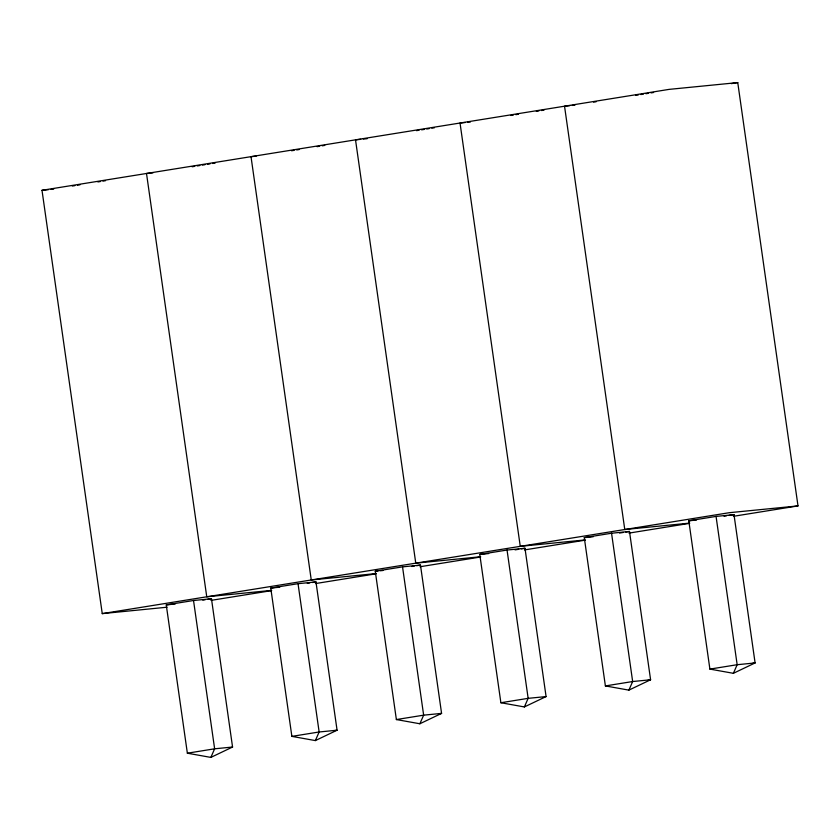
<?xml version="1.0" encoding="UTF-8"?>
<svg xmlns="http://www.w3.org/2000/svg" width="840" height="840" viewBox="0 0 840 840"><rect width="100%" height="100%" fill="white"/><g stroke="black" fill="none" stroke-linecap="round" stroke-linejoin="round"><path stroke-width="1.26" d="M210.851 757.407L214.631 748.808L193.526 600.505L166.257 604.895L187.362 753.197L210.851 757.407L232.565 747.033L211.459 598.731L193.526 600.505M315.357 740.586L319.137 731.986L298.032 583.684L270.764 588.074L291.869 736.375L315.357 740.586L337.071 730.212L315.966 581.91L298.032 583.684M419.864 723.765L423.644 715.166L402.538 566.864L375.27 571.252L396.375 719.554L419.864 723.765L441.578 713.391L420.473 565.089L402.538 566.864M524.37 706.944L528.15 698.345L507.045 550.043L479.777 554.432L500.882 702.734L524.37 706.944L546.084 696.581L524.979 548.268L507.045 550.043M628.876 690.134L632.657 681.534L611.551 533.232L584.283 537.621L605.388 685.923L628.876 690.134L650.591 679.76L629.486 531.457L611.551 533.232M733.383 673.312L737.163 664.713L716.058 516.411L688.79 520.8L709.895 669.102L733.383 673.312L755.097 662.938L733.992 514.637L716.058 516.411M167.076 607.204L102.249 613.62L42 190.302L669.029 89.386L737.751 82.593L798 505.911L733.488 516.295M72.345 186.039L74.897 185.63M77.448 185.22L79.999 184.81M97.881 181.934L100.433 181.524M102.984 181.115L105.536 180.695M192.171 166.761L194.722 166.352M197.274 165.931L199.826 165.522M202.388 165.113L204.939 164.703M207.491 164.293L210.042 163.884M212.604 163.475L215.156 163.054M291.564 150.759L294.126 150.35M296.678 149.94L299.229 149.53M317.1 146.653L319.662 146.244M322.214 145.824L324.765 145.415M416.504 130.651L419.055 130.242M421.606 129.833L424.169 129.423M426.72 129.014L429.272 128.594M431.823 128.184L434.375 127.775M510.794 115.479L513.345 115.07M515.897 114.66L518.458 114.24M536.33 111.363L538.881 110.954M541.443 110.544L543.995 110.135M593.597 102.155L596.148 101.745M635.733 95.371L638.284 94.962M640.836 94.552L643.388 94.143M645.95 93.723L648.501 93.314M651.053 92.904L653.604 92.495M731.304 83.633L737.751 82.593M102.249 613.62L729.278 512.705L798 505.911M202.787 600.127L205.265 599.728M207.743 599.329L211.459 598.731M307.293 583.307L309.771 582.908M312.249 582.509L315.966 581.91M411.8 566.486L414.278 566.087M416.756 565.688L420.473 565.089M515.057 549.875L518.784 549.276M521.262 548.867L524.979 548.268M619.563 533.053L623.291 532.455M625.769 532.056L629.486 531.457M724.07 516.232L726.548 515.833M729.036 515.434L733.992 514.637M210.966 600.39L271.604 590.625M315.473 583.569L376.11 573.804M419.969 566.748L480.617 556.994M524.475 549.927L585.123 540.173M628.981 533.106L689.619 523.351M187.362 753.197L214.631 748.808L232.565 747.033M291.869 736.375L319.137 731.986L337.071 730.212L334.593 730.611M396.375 719.554L423.644 715.166L441.578 713.391L439.1 713.79M500.882 702.734L528.15 698.345L546.084 696.581M605.388 685.923L632.657 681.534L650.591 679.76L648.113 680.159M709.895 669.102L737.163 664.713L755.097 662.938L752.619 663.337M569.72 105.693L564.533 106.208L624.771 529.526L689.609 523.11M572.303 105.441L574.896 105.178M465.213 122.514L460.026 123.029L520.264 546.347L585.102 539.931M467.806 122.262L470.4 121.999M360.707 139.335L355.519 139.85L415.769 563.157L480.596 556.752M363.3 139.083L367.185 138.695M256.2 156.156L251.013 156.671L311.262 579.978L376.089 573.573M152.985 172.841L146.507 173.481L206.756 596.799L271.582 590.394M42 190.302L48.479 189.661M51.072 189.409L53.666 189.147M688.79 520.8L696.476 520.034M584.283 537.621L593.25 536.729M479.777 554.432L488.744 553.55M375.27 571.252L377.832 571M380.394 570.749L382.956 570.497M270.764 588.074L279.731 587.192M166.257 604.895L175.224 604.002"/></g></svg>
